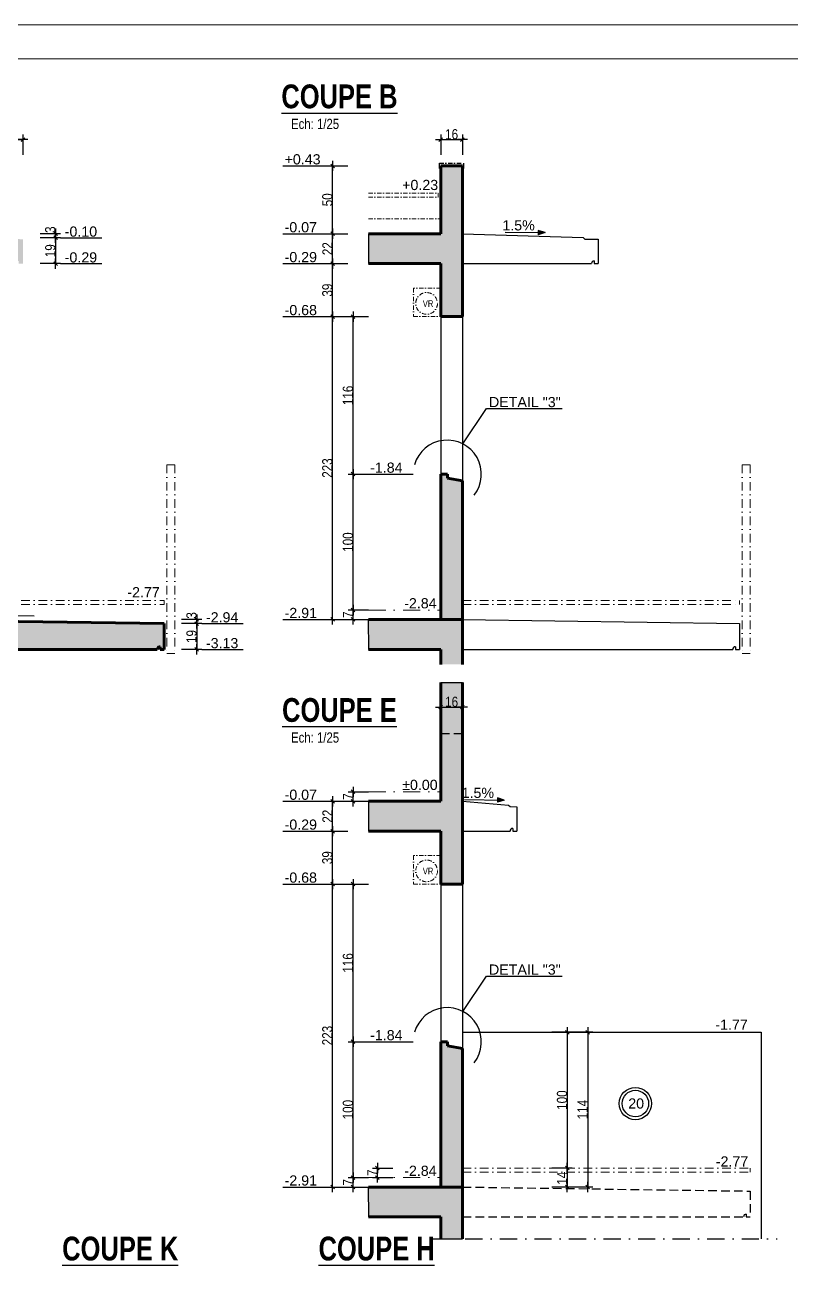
# Model space of a CAD drawing. Header units: centimetres. Extents: x 38820 to 82487, y -36363 to -12804.
# Drawn here: x 51139 to 52268, y -20653 to -18827 of the extents above; entities that cross this region are included whole.
import ezdxf
from ezdxf.enums import TextEntityAlignment as Align

# ---------------------------------------------------------------- set-up
doc = ezdxf.new("R2010")
doc.units = ezdxf.units.CM
doc.header["$LTSCALE"] = 0.5
for name, pattern in [('CACHEX2', [19.05, 12.7, -6.35]), ('TIRETPT2', [12.7, 6.35, -3.175, 0, -3.175]), ('TIRETPTX2', [50.8, 25.4, -12.7, 0, -12.7])]:
    doc.linetypes.add(name, pattern=pattern)
doc.layers.get('DEFPOINTS').update_dxf_attribs({"linetype": 'CONTINUOUS'})
for name, color, linetype, lineweight in [('01_Cad_1_', 5, 'CONTINUOUS', 9), ('01_murs_coup', 5, 'CONTINUOUS', 60), ('01_tram_axes', 2, 'TIRETPTX2', 9)]:
    doc.layers.add(name, color=color, linetype=linetype, lineweight=lineweight)
for name, color, linetype in [('01_cote_gen', 4, 'CONTINUOUS'), ('01_linteaux', 2, 'CONTINUOUS'), ('01_poch_BN', 9, 'CONTINUOUS'), ('01_texte', 230, 'CONTINUOUS'), ('AA_COTES', 2, 'CONTINUOUS')]:
    doc.layers.add(name, color=color, linetype=linetype)
doc.styles.add('ARIAL', font='arial.ttf')
doc.styles.add('impact', font='impact.ttf')
doc.styles.add('MATTE_TXT', font='arial.ttf')
doc.styles.add('STYLE2', font='ARIALN.TTF')
doc.dimstyles.new('JB25', dxfattribs={"dimscale": 0.1, "dimtxt": 150, "dimasz": 15, "dimexe": 0.1, "dimexo": 0.1, "dimgap": 0.09, "dimtad": 1, "dimdec": 1, "dimlfac": 0.5, "dimdsep": 46, "dimtxsty": 'STYLE2', "dimblk1": 'BOND_G', "dimblk2": 'BOND_D', "dimsah": 1, "dimcen": 1.5, "dimdle": 0.01, "dimse1": 1, "dimse2": 1, "dimclrd": 4, "dimclre": 2, "dimclrt": 6, "dimazin": 2, "dimtfac": 2.333333, "dimtdec": 1, "dimtix": 1, "dimtmove": 2, "dimatfit": 3, "dimldrblk": 'BOND_G', "dimfxl": 1, "dimtolj": 1, "dimtzin": 0, "dimarcsym": 0})

# ---------------------------------------------------------------- blocks, each defined once
blk = doc.blocks.new('BOND_G')
at = {"layer": 'AA_COTES', "color": 0}
for p, q in [((0, -5), (0, 15)), ((5, 0), (-5, 0)), ((1.8, 1.8), (-1.8, -1.8))]:
    blk.add_line(p, q, dxfattribs=at)
blk = doc.blocks.new('BOND_D')
at = {"layer": 'AA_COTES', "color": 0}
for p, q in [((5, 0), (-5, 0)), ((-1.8, -1.8), (1.8, 1.8)), ((0, 5), (0, -15))]:
    blk.add_line(p, q, dxfattribs=at)
blk = doc.blocks.new('*D1530')
at = {"layer": '01_cote_gen', "color": 4, "lineweight": -2, "ltscale": 2, "transparency": 16777216}
blk.add_line((51184.1, -19136.1), (51184.1, -19139.1), dxfattribs=at)
at = {"layer": 'DEFPOINTS', "color": 0, "ltscale": 2}
for p in [(50936, -19134.6), (51136, -19140.6), (51184.1, -19140.6)]:
    blk.add_point(p, dxfattribs=at)
at = {"layer": '01_cote_gen', "color": 4, "lineweight": -2, "ltscale": 2, "transparency": 16777216, "xscale": 1.5, "yscale": 1.5, "zscale": 1.5}
for name, p, rotation in [('BOND_G', (51184.1, -19134.6), 90), ('BOND_D', (51184.1, -19140.6), 270)]:
    blk.add_blockref(name, p, dxfattribs=dict(at, rotation=rotation))
at = {"layer": '01_cote_gen', "color": 6, "ltscale": 2, "transparency": 16777216, "insert": (51176.4, -19128.6), "char_height": 15, "attachment_point": 5, "rotation": 90, "style": 'STYLE2'}
blk.add_mtext('\\A1;3', dxfattribs=at)
blk = doc.blocks.new('*D1531')
at = {"layer": '01_cote_gen', "color": 4, "lineweight": -2, "ltscale": 2, "transparency": 16777216}
blk.add_line((51184.1, -19142.1), (51184.1, -19177.1), dxfattribs=at)
at = {"layer": 'DEFPOINTS', "color": 0, "ltscale": 2}
for p in [(51171.9, -19140.6), (51136, -19178.6), (51184.1, -19178.6)]:
    blk.add_point(p, dxfattribs=at)
at = {"layer": '01_cote_gen', "color": 4, "lineweight": -2, "ltscale": 2, "transparency": 16777216, "xscale": 1.5, "yscale": 1.5, "zscale": 1.5}
for name, p, rotation in [('BOND_G', (51184.1, -19140.6), 90), ('BOND_D', (51184.1, -19178.6), 270)]:
    blk.add_blockref(name, p, dxfattribs=dict(at, rotation=rotation))
at = {"layer": '01_cote_gen', "color": 6, "ltscale": 2, "transparency": 16777216, "insert": (51176.4, -19159.6), "char_height": 15, "attachment_point": 5, "rotation": 90, "style": 'STYLE2'}
blk.add_mtext('\\A1;19', dxfattribs=at)
blk = doc.blocks.new('*D1534')
at = {"layer": '01_cote_gen', "color": 4, "lineweight": -2, "ltscale": 2, "transparency": 16777216}
blk.add_line((51392.1, -19704.1), (51392.1, -19707.1), dxfattribs=at)
at = {"layer": 'DEFPOINTS', "color": 0, "ltscale": 2}
for p in [(50936, -19702.6), (51344, -19708.6), (51392.1, -19708.6)]:
    blk.add_point(p, dxfattribs=at)
at = {"layer": '01_cote_gen', "color": 4, "lineweight": -2, "ltscale": 2, "transparency": 16777216, "xscale": 1.5, "yscale": 1.5, "zscale": 1.5}
for name, p, rotation in [('BOND_G', (51392.1, -19702.6), 90), ('BOND_D', (51392.1, -19708.6), 270)]:
    blk.add_blockref(name, p, dxfattribs=dict(at, rotation=rotation))
at = {"layer": '01_cote_gen', "color": 6, "ltscale": 2, "transparency": 16777216, "insert": (51384.4, -19696.6), "char_height": 15, "attachment_point": 5, "rotation": 90, "style": 'STYLE2'}
blk.add_mtext('\\A1;3', dxfattribs=at)
blk = doc.blocks.new('*D1535')
at = {"layer": '01_cote_gen', "color": 4, "lineweight": -2, "ltscale": 2, "transparency": 16777216}
blk.add_line((51392.1, -19710.1), (51392.1, -19745.1), dxfattribs=at)
at = {"layer": 'DEFPOINTS', "color": 0, "ltscale": 2}
for p in [(51379.9, -19708.6), (51344, -19746.6), (51392.1, -19746.6)]:
    blk.add_point(p, dxfattribs=at)
at = {"layer": '01_cote_gen', "color": 4, "lineweight": -2, "ltscale": 2, "transparency": 16777216, "xscale": 1.5, "yscale": 1.5, "zscale": 1.5}
for name, p, rotation in [('BOND_G', (51392.1, -19708.6), 90), ('BOND_D', (51392.1, -19746.6), 270)]:
    blk.add_blockref(name, p, dxfattribs=dict(at, rotation=rotation))
at = {"layer": '01_cote_gen', "color": 6, "ltscale": 2, "transparency": 16777216, "insert": (51384.4, -19727.6), "char_height": 15, "attachment_point": 5, "rotation": 90, "style": 'STYLE2'}
blk.add_mtext('\\A1;19', dxfattribs=at)
blk = doc.blocks.new('*D1538')
at = {"layer": '01_cote_gen', "color": 4, "lineweight": -2, "transparency": 16777216}
blk.add_line((50937.5, -18995.9), (51134.5, -18995.9), dxfattribs=at)
at = {"layer": 'DEFPOINTS', "color": 0}
for p in [(50936, -19011.9), (51136, -18995.9), (51136, -19140.6)]:
    blk.add_point(p, dxfattribs=at)
at = {"layer": '01_cote_gen', "color": 4, "lineweight": -2, "transparency": 16777216, "xscale": 1.5, "yscale": 1.5, "zscale": 1.5, "rotation": 180}
blk.add_blockref('BOND_G', (50936, -18995.9), dxfattribs=at)
at = {"layer": '01_cote_gen', "color": 4, "lineweight": -2, "transparency": 16777216, "xscale": 1.5, "yscale": 1.5, "zscale": 1.5}
blk.add_blockref('BOND_D', (51136, -18995.9), dxfattribs=at)
at = {"layer": '01_cote_gen', "color": 6, "transparency": 16777216, "insert": (51036, -18988.2), "char_height": 15, "attachment_point": 5, "style": 'STYLE2'}
blk.add_mtext('\\A1;100', dxfattribs=at)
blk = doc.blocks.new('*D1547')
at = {"layer": '01_cote_gen', "color": 4, "lineweight": -2, "ltscale": 2, "transparency": 16777216}
blk.add_line((51592.2, -19255.1), (51592.2, -19180.1), dxfattribs=at)
at = {"layer": 'DEFPOINTS', "color": 0, "ltscale": 2}
for p in [(51592.2, -19178.6), (51655.7, -19178.6), (51642.4, -19256.6)]:
    blk.add_point(p, dxfattribs=at)
at = {"layer": '01_cote_gen', "color": 4, "lineweight": -2, "ltscale": 2, "transparency": 16777216, "xscale": 1.5, "yscale": 1.5, "zscale": 1.5}
for name, p, rotation in [('BOND_D', (51592.2, -19178.6), 90), ('BOND_G', (51592.2, -19256.6), 270)]:
    blk.add_blockref(name, p, dxfattribs=dict(at, rotation=rotation))
at = {"layer": '01_cote_gen', "color": 6, "ltscale": 2, "transparency": 16777216, "insert": (51584.5, -19217.6), "char_height": 15, "attachment_point": 5, "rotation": 90, "style": 'STYLE2'}
blk.add_mtext('\\A1;39', dxfattribs=at)
blk = doc.blocks.new('*D1548')
at = {"layer": '01_cote_gen', "color": 4, "lineweight": -2, "ltscale": 2, "transparency": 16777216}
blk.add_line((51592.2, -19177.1), (51592.2, -19136.1), dxfattribs=at)
at = {"layer": 'DEFPOINTS', "color": 0, "ltscale": 2}
for p in [(51592.2, -19134.6), (51682.6, -19134.6), (51682.6, -19178.6)]:
    blk.add_point(p, dxfattribs=at)
at = {"layer": '01_cote_gen', "color": 4, "lineweight": -2, "ltscale": 2, "transparency": 16777216, "xscale": 1.5, "yscale": 1.5, "zscale": 1.5}
for name, p, rotation in [('BOND_D', (51592.2, -19134.6), 90), ('BOND_G', (51592.2, -19178.6), 270)]:
    blk.add_blockref(name, p, dxfattribs=dict(at, rotation=rotation))
at = {"layer": '01_cote_gen', "color": 6, "ltscale": 2, "transparency": 16777216, "insert": (51584.6, -19156.6), "char_height": 15, "attachment_point": 5, "rotation": 90, "style": 'STYLE2'}
blk.add_mtext('\\A1;22', dxfattribs=at)
blk = doc.blocks.new('*D1549')
at = {"layer": '01_cote_gen', "color": 4, "lineweight": -2, "ltscale": 2, "transparency": 16777216}
blk.add_line((51592.2, -19701.1), (51592.2, -19258.1), dxfattribs=at)
at = {"layer": 'DEFPOINTS', "color": 0, "ltscale": 2}
for p in [(51592.2, -19256.6), (51672.3, -19256.6), (51666.4, -19702.6)]:
    blk.add_point(p, dxfattribs=at)
at = {"layer": '01_cote_gen', "color": 4, "lineweight": -2, "ltscale": 2, "transparency": 16777216, "xscale": 1.5, "yscale": 1.5, "zscale": 1.5}
for name, p, rotation in [('BOND_D', (51592.2, -19256.6), 90), ('BOND_G', (51592.2, -19702.6), 270)]:
    blk.add_blockref(name, p, dxfattribs=dict(at, rotation=rotation))
at = {"layer": '01_cote_gen', "color": 6, "ltscale": 2, "transparency": 16777216, "insert": (51584.5, -19479.6), "char_height": 15, "attachment_point": 5, "rotation": 90, "style": 'STYLE2'}
blk.add_mtext('\\A1;223', dxfattribs=at)
blk = doc.blocks.new('*D1545')
at = {"layer": '01_cote_gen', "color": 4, "lineweight": -2, "transparency": 16777216}
blk.add_line((51592.2, -19133.1), (51592.2, -19036.1), dxfattribs=at)
at = {"layer": 'DEFPOINTS', "color": 0}
for p in [(51592.2, -19034.6), (51767.5, -19034.6), (51751.5, -19134.6)]:
    blk.add_point(p, dxfattribs=at)
at = {"layer": '01_cote_gen', "color": 4, "lineweight": -2, "transparency": 16777216, "xscale": 1.5, "yscale": 1.5, "zscale": 1.5}
for name, p, rotation in [('BOND_D', (51592.2, -19034.6), 90), ('BOND_G', (51592.2, -19134.6), 270)]:
    blk.add_blockref(name, p, dxfattribs=dict(at, rotation=rotation))
at = {"layer": '01_cote_gen', "color": 6, "transparency": 16777216, "insert": (51584.5, -19084.6), "char_height": 15, "attachment_point": 5, "rotation": 90, "style": 'STYLE2'}
blk.add_mtext('\\A1;50', dxfattribs=at)
blk = doc.blocks.new('*D1546')
at = {"layer": '01_cote_gen', "color": 4, "lineweight": -2, "transparency": 16777216}
blk.add_line((51753, -18995.9), (51782, -18995.9), dxfattribs=at)
at = {"layer": 'DEFPOINTS', "color": 0}
for p in [(51783.5, -18995.9), (51751.5, -19060.4), (51783.5, -19060.4)]:
    blk.add_point(p, dxfattribs=at)
at = {"layer": '01_cote_gen', "color": 4, "lineweight": -2, "transparency": 16777216, "xscale": 1.5, "yscale": 1.5, "zscale": 1.5, "rotation": 180}
blk.add_blockref('BOND_G', (51751.5, -18995.9), dxfattribs=at)
at = {"layer": '01_cote_gen', "color": 4, "lineweight": -2, "transparency": 16777216, "xscale": 1.5, "yscale": 1.5, "zscale": 1.5}
blk.add_blockref('BOND_D', (51783.5, -18995.9), dxfattribs=at)
at = {"layer": '01_cote_gen', "color": 6, "transparency": 16777216, "insert": (51767.5, -18988.2), "char_height": 15, "attachment_point": 5, "style": 'STYLE2'}
blk.add_mtext('\\A1;16', dxfattribs=at)
blk = doc.blocks.new('*D1550')
at = {"layer": '01_cote_gen', "color": 4, "lineweight": -2, "transparency": 16777216}
blk.add_line((51622.4, -19701.1), (51622.4, -19690.1), dxfattribs=at)
at = {"layer": 'DEFPOINTS', "color": 0}
for p in [(51622.4, -19688.6), (51658.8, -19688.6), (51658.8, -19702.6)]:
    blk.add_point(p, dxfattribs=at)
at = {"layer": '01_cote_gen', "color": 4, "lineweight": -2, "transparency": 16777216, "xscale": 1.5, "yscale": 1.5, "zscale": 1.5}
for name, p, rotation in [('BOND_D', (51622.4, -19688.6), 90), ('BOND_G', (51622.4, -19702.6), 270)]:
    blk.add_blockref(name, p, dxfattribs=dict(at, rotation=rotation))
at = {"layer": '01_cote_gen', "color": 6, "transparency": 16777216, "insert": (51614.9, -19695.6), "char_height": 15, "attachment_point": 5, "rotation": 90, "style": 'STYLE2'}
blk.add_mtext('\\A1;7', dxfattribs=at)
blk = doc.blocks.new('*D1551')
at = {"layer": '01_cote_gen', "color": 4, "lineweight": -2, "transparency": 16777216}
blk.add_line((51622.4, -19687.1), (51622.4, -19490.1), dxfattribs=at)
at = {"layer": 'DEFPOINTS', "color": 0}
for p in [(51622.4, -19488.6), (51751.5, -19488.6), (51673.9, -19688.6)]:
    blk.add_point(p, dxfattribs=at)
at = {"layer": '01_cote_gen', "color": 4, "lineweight": -2, "transparency": 16777216, "xscale": 1.5, "yscale": 1.5, "zscale": 1.5}
for name, p, rotation in [('BOND_D', (51622.4, -19488.6), 90), ('BOND_G', (51622.4, -19688.6), 270)]:
    blk.add_blockref(name, p, dxfattribs=dict(at, rotation=rotation))
at = {"layer": '01_cote_gen', "color": 6, "transparency": 16777216, "insert": (51614.8, -19588.6), "char_height": 15, "attachment_point": 5, "rotation": 90, "style": 'STYLE2'}
blk.add_mtext('\\A1;100', dxfattribs=at)
blk = doc.blocks.new('*D1552')
at = {"layer": '01_cote_gen', "color": 4, "lineweight": -2, "transparency": 16777216}
blk.add_line((51622.4, -19487.1), (51622.4, -19258.1), dxfattribs=at)
at = {"layer": 'DEFPOINTS', "color": 0}
for p in [(51622.4, -19256.6), (51767.5, -19256.6), (51644.9, -19488.6)]:
    blk.add_point(p, dxfattribs=at)
at = {"layer": '01_cote_gen', "color": 4, "lineweight": -2, "transparency": 16777216, "xscale": 1.5, "yscale": 1.5, "zscale": 1.5}
for name, p, rotation in [('BOND_D', (51622.4, -19256.6), 90), ('BOND_G', (51622.4, -19488.6), 270)]:
    blk.add_blockref(name, p, dxfattribs=dict(at, rotation=rotation))
at = {"layer": '01_cote_gen', "color": 6, "transparency": 16777216, "insert": (51614.8, -19372.6), "char_height": 15, "attachment_point": 5, "rotation": 90, "style": 'STYLE2'}
blk.add_mtext('\\A1;116', dxfattribs=at)
blk = doc.blocks.new('*D1587')
at = {"layer": '01_cote_gen', "color": 4, "lineweight": -2, "ltscale": 2, "transparency": 16777216}
blk.add_line((51592.2, -20090.8), (51592.2, -20015.8), dxfattribs=at)
at = {"layer": 'DEFPOINTS', "color": 0, "ltscale": 2}
for p in [(51592.2, -20014.3), (51655.7, -20014.3), (51642.4, -20092.3)]:
    blk.add_point(p, dxfattribs=at)
at = {"layer": '01_cote_gen', "color": 4, "lineweight": -2, "ltscale": 2, "transparency": 16777216, "xscale": 1.5, "yscale": 1.5, "zscale": 1.5}
for name, p, rotation in [('BOND_D', (51592.2, -20014.3), 90), ('BOND_G', (51592.2, -20092.3), 270)]:
    blk.add_blockref(name, p, dxfattribs=dict(at, rotation=rotation))
at = {"layer": '01_cote_gen', "color": 6, "ltscale": 2, "transparency": 16777216, "insert": (51584.5, -20053.3), "char_height": 15, "attachment_point": 5, "rotation": 90, "style": 'STYLE2'}
blk.add_mtext('\\A1;39', dxfattribs=at)
blk = doc.blocks.new('*D1588')
at = {"layer": '01_cote_gen', "color": 4, "lineweight": -2, "ltscale": 2, "transparency": 16777216}
blk.add_line((51592.2, -20012.8), (51592.2, -19971.8), dxfattribs=at)
at = {"layer": 'DEFPOINTS', "color": 0, "ltscale": 2}
for p in [(51592.2, -19970.3), (51682.6, -19970.3), (51682.6, -20014.3)]:
    blk.add_point(p, dxfattribs=at)
at = {"layer": '01_cote_gen', "color": 4, "lineweight": -2, "ltscale": 2, "transparency": 16777216, "xscale": 1.5, "yscale": 1.5, "zscale": 1.5}
for name, p, rotation in [('BOND_D', (51592.2, -19970.3), 90), ('BOND_G', (51592.2, -20014.3), 270)]:
    blk.add_blockref(name, p, dxfattribs=dict(at, rotation=rotation))
at = {"layer": '01_cote_gen', "color": 6, "ltscale": 2, "transparency": 16777216, "insert": (51584.6, -19992.3), "char_height": 15, "attachment_point": 5, "rotation": 90, "style": 'STYLE2'}
blk.add_mtext('\\A1;22', dxfattribs=at)
blk = doc.blocks.new('*D1589')
at = {"layer": '01_cote_gen', "color": 4, "lineweight": -2, "ltscale": 2, "transparency": 16777216}
blk.add_line((51592.2, -20536.8), (51592.2, -20093.8), dxfattribs=at)
at = {"layer": 'DEFPOINTS', "color": 0, "ltscale": 2}
for p in [(51592.2, -20092.3), (51644.9, -20092.3), (51666.4, -20538.3)]:
    blk.add_point(p, dxfattribs=at)
at = {"layer": '01_cote_gen', "color": 4, "lineweight": -2, "ltscale": 2, "transparency": 16777216, "xscale": 1.5, "yscale": 1.5, "zscale": 1.5}
for name, p, rotation in [('BOND_D', (51592.2, -20092.3), 90), ('BOND_G', (51592.2, -20538.3), 270)]:
    blk.add_blockref(name, p, dxfattribs=dict(at, rotation=rotation))
at = {"layer": '01_cote_gen', "color": 6, "ltscale": 2, "transparency": 16777216, "insert": (51584.5, -20315.3), "char_height": 15, "attachment_point": 5, "rotation": 90, "style": 'STYLE2'}
blk.add_mtext('\\A1;223', dxfattribs=at)
blk = doc.blocks.new('*D1593')
at = {"layer": '01_cote_gen', "color": 4, "lineweight": -2, "transparency": 16777216}
blk.add_line((51753, -19831.5), (51782, -19831.5), dxfattribs=at)
at = {"layer": 'DEFPOINTS', "color": 0}
for p in [(51783.5, -19831.5), (51751.5, -19896.1), (51783.5, -19896.1)]:
    blk.add_point(p, dxfattribs=at)
at = {"layer": '01_cote_gen', "color": 4, "lineweight": -2, "transparency": 16777216, "xscale": 1.5, "yscale": 1.5, "zscale": 1.5, "rotation": 180}
blk.add_blockref('BOND_G', (51751.5, -19831.5), dxfattribs=at)
at = {"layer": '01_cote_gen', "color": 4, "lineweight": -2, "transparency": 16777216, "xscale": 1.5, "yscale": 1.5, "zscale": 1.5}
blk.add_blockref('BOND_D', (51783.5, -19831.5), dxfattribs=at)
at = {"layer": '01_cote_gen', "color": 6, "transparency": 16777216, "insert": (51767.5, -19823.9), "char_height": 15, "attachment_point": 5, "style": 'STYLE2'}
blk.add_mtext('\\A1;16', dxfattribs=at)
blk = doc.blocks.new('*D1590')
at = {"layer": '01_cote_gen', "color": 4, "lineweight": -2, "transparency": 16777216}
blk.add_line((51622.4, -20536.8), (51622.4, -20525.8), dxfattribs=at)
at = {"layer": 'DEFPOINTS', "color": 0}
for p in [(51622.4, -20524.3), (51658.8, -20524.3), (51658.8, -20538.3)]:
    blk.add_point(p, dxfattribs=at)
at = {"layer": '01_cote_gen', "color": 4, "lineweight": -2, "transparency": 16777216, "xscale": 1.5, "yscale": 1.5, "zscale": 1.5}
for name, p, rotation in [('BOND_D', (51622.4, -20524.3), 90), ('BOND_G', (51622.4, -20538.3), 270)]:
    blk.add_blockref(name, p, dxfattribs=dict(at, rotation=rotation))
at = {"layer": '01_cote_gen', "color": 6, "transparency": 16777216, "insert": (51614.9, -20531.3), "char_height": 15, "attachment_point": 5, "rotation": 90, "style": 'STYLE2'}
blk.add_mtext('\\A1;7', dxfattribs=at)
blk = doc.blocks.new('*D1591')
at = {"layer": '01_cote_gen', "color": 4, "lineweight": -2, "transparency": 16777216}
blk.add_line((51622.4, -20522.8), (51622.4, -20325.8), dxfattribs=at)
at = {"layer": 'DEFPOINTS', "color": 0}
for p in [(51622.4, -20324.3), (51751.5, -20324.3), (51673.9, -20524.3)]:
    blk.add_point(p, dxfattribs=at)
at = {"layer": '01_cote_gen', "color": 4, "lineweight": -2, "transparency": 16777216, "xscale": 1.5, "yscale": 1.5, "zscale": 1.5}
for name, p, rotation in [('BOND_D', (51622.4, -20324.3), 90), ('BOND_G', (51622.4, -20524.3), 270)]:
    blk.add_blockref(name, p, dxfattribs=dict(at, rotation=rotation))
at = {"layer": '01_cote_gen', "color": 6, "transparency": 16777216, "insert": (51614.8, -20424.3), "char_height": 15, "attachment_point": 5, "rotation": 90, "style": 'STYLE2'}
blk.add_mtext('\\A1;100', dxfattribs=at)
blk = doc.blocks.new('*D1592')
at = {"layer": '01_cote_gen', "color": 4, "lineweight": -2, "transparency": 16777216}
blk.add_line((51622.4, -20322.8), (51622.4, -20093.8), dxfattribs=at)
at = {"layer": 'DEFPOINTS', "color": 0}
for p in [(51622.4, -20092.3), (51767.5, -20092.3), (51644.9, -20324.3)]:
    blk.add_point(p, dxfattribs=at)
at = {"layer": '01_cote_gen', "color": 4, "lineweight": -2, "transparency": 16777216, "xscale": 1.5, "yscale": 1.5, "zscale": 1.5}
for name, p, rotation in [('BOND_D', (51622.4, -20092.3), 90), ('BOND_G', (51622.4, -20324.3), 270)]:
    blk.add_blockref(name, p, dxfattribs=dict(at, rotation=rotation))
at = {"layer": '01_cote_gen', "color": 6, "transparency": 16777216, "insert": (51614.8, -20208.3), "char_height": 15, "attachment_point": 5, "rotation": 90, "style": 'STYLE2'}
blk.add_mtext('\\A1;116', dxfattribs=at)
blk = doc.blocks.new('*D1597')
at = {"layer": '01_cote_gen', "color": 4, "lineweight": -2, "transparency": 16777216}
blk.add_line((51658.3, -20522.8), (51658.3, -20511.8), dxfattribs=at)
at = {"layer": 'DEFPOINTS', "color": 0}
for p in [(51658.3, -20510.3), (51800.1, -20510.3), (51645, -20524.3)]:
    blk.add_point(p, dxfattribs=at)
at = {"layer": '01_cote_gen', "color": 4, "lineweight": -2, "transparency": 16777216, "xscale": 1.5, "yscale": 1.5, "zscale": 1.5}
for name, p, rotation in [('BOND_D', (51658.3, -20510.3), 90), ('BOND_G', (51658.3, -20524.3), 270)]:
    blk.add_blockref(name, p, dxfattribs=dict(at, rotation=rotation))
at = {"layer": '01_cote_gen', "color": 6, "transparency": 16777216, "insert": (51650.8, -20517.3), "char_height": 15, "attachment_point": 5, "rotation": 90, "style": 'STYLE2'}
blk.add_mtext('\\A1;7', dxfattribs=at)
blk = doc.blocks.new('*D1598')
at = {"layer": '01_cote_gen', "color": 4, "lineweight": -2, "transparency": 16777216}
blk.add_line((51937.8, -20311.8), (51937.8, -20508.8), dxfattribs=at)
at = {"layer": 'DEFPOINTS', "color": 0}
for p in [(51908.5, -20310.3), (51783.5, -20510.3), (51937.8, -20510.3)]:
    blk.add_point(p, dxfattribs=at)
at = {"layer": '01_cote_gen', "color": 4, "lineweight": -2, "transparency": 16777216, "xscale": 1.5, "yscale": 1.5, "zscale": 1.5}
for name, p, rotation in [('BOND_G', (51937.8, -20310.3), 90), ('BOND_D', (51937.8, -20510.3), 270)]:
    blk.add_blockref(name, p, dxfattribs=dict(at, rotation=rotation))
at = {"layer": '01_cote_gen', "color": 6, "transparency": 16777216, "insert": (51930.2, -20410.3), "char_height": 15, "attachment_point": 5, "rotation": 90, "style": 'STYLE2'}
blk.add_mtext('\\A1;100', dxfattribs=at)
blk = doc.blocks.new('*D1599')
at = {"layer": '01_cote_gen', "color": 4, "lineweight": -2, "transparency": 16777216}
blk.add_line((51968, -20311.8), (51968, -20536.8), dxfattribs=at)
at = {"layer": 'DEFPOINTS', "color": 0}
for p in [(51887.1, -20310.3), (51774, -20538.3), (51968, -20538.3)]:
    blk.add_point(p, dxfattribs=at)
at = {"layer": '01_cote_gen', "color": 4, "lineweight": -2, "transparency": 16777216, "xscale": 1.5, "yscale": 1.5, "zscale": 1.5}
for name, p, rotation in [('BOND_G', (51968, -20310.3), 90), ('BOND_D', (51968, -20538.3), 270)]:
    blk.add_blockref(name, p, dxfattribs=dict(at, rotation=rotation))
at = {"layer": '01_cote_gen', "color": 6, "transparency": 16777216, "insert": (51960.4, -20424.3), "char_height": 15, "attachment_point": 5, "rotation": 90, "style": 'STYLE2'}
blk.add_mtext('\\A1;114', dxfattribs=at)
blk = doc.blocks.new('*D1600')
at = {"layer": '01_cote_gen', "color": 4, "lineweight": -2, "transparency": 16777216}
blk.add_line((51937.8, -20511.8), (51937.8, -20536.8), dxfattribs=at)
at = {"layer": 'DEFPOINTS', "color": 0}
for p in [(51847.4, -20510.3), (51783.5, -20538.3), (51937.8, -20538.3)]:
    blk.add_point(p, dxfattribs=at)
at = {"layer": '01_cote_gen', "color": 4, "lineweight": -2, "transparency": 16777216, "xscale": 1.5, "yscale": 1.5, "zscale": 1.5}
for name, p, rotation in [('BOND_G', (51937.8, -20510.3), 90), ('BOND_D', (51937.8, -20538.3), 270)]:
    blk.add_blockref(name, p, dxfattribs=dict(at, rotation=rotation))
at = {"layer": '01_cote_gen', "color": 6, "transparency": 16777216, "insert": (51930.3, -20525.3), "char_height": 15, "attachment_point": 5, "rotation": 90, "style": 'STYLE2'}
blk.add_mtext('\\A1;14', dxfattribs=at)
blk = doc.blocks.new('*D1601')
at = {"layer": '01_cote_gen', "color": 4, "lineweight": -2, "transparency": 16777216}
blk.add_line((51622.4, -19968.8), (51622.4, -19957.8), dxfattribs=at)
at = {"layer": 'DEFPOINTS', "color": 0}
for p in [(51622.4, -19956.3), (51645, -19956.3), (51645, -19970.3)]:
    blk.add_point(p, dxfattribs=at)
at = {"layer": '01_cote_gen', "color": 4, "lineweight": -2, "transparency": 16777216, "xscale": 1.5, "yscale": 1.5, "zscale": 1.5}
for name, p, rotation in [('BOND_D', (51622.4, -19956.3), 90), ('BOND_G', (51622.4, -19970.3), 270)]:
    blk.add_blockref(name, p, dxfattribs=dict(at, rotation=rotation))
at = {"layer": '01_cote_gen', "color": 6, "transparency": 16777216, "insert": (51614.9, -19963.3), "char_height": 15, "attachment_point": 5, "rotation": 90, "style": 'STYLE2'}
blk.add_mtext('\\A1;7', dxfattribs=at)

msp = doc.modelspace()

# ---------------------------------------------------------------- hatches: boundary and pattern name
at = {"layer": '01_poch_BN'}
h = msp.add_hatch(color=256, dxfattribs=at)
h.dxf.hatch_style = 1
h.paths.add_polyline_path([(51135.964, -19142.642), (51115.964, -19142.342), (51113.964, -19140.281), (50935.964, -19134.641), (50935.964, -19034.641), (50903.964, -19034.641), (50903.964, -19134.641), (50797.478, -19134.641), (50797.478, -19178.641), (50903.964, -19178.641), (50903.964, -19256.641), (50935.964, -19256.641), (50935.964, -19178.641), (51125.964, -19178.641, -0.41421356), (51129.964, -19174.641), (51129.964, -19178.641), (51135.964, -19178.641)])
h.paths.add_polyline_path([(51343.964, -19708.641), (50935.964, -19702.641), (50797.01, -19702.641), (50797.478, -19746.641), (50903.964, -19746.641), (50903.964, -19768.641), (50935.964, -19768.641), (50935.964, -19746.641), (51333.964, -19746.641, -0.41421356), (51337.964, -19742.641), (51337.964, -19746.641), (51343.964, -19746.641)])
h.paths.add_polyline_path([(50911.964, -19688.641), (50899.964, -19688.641), (50899.964, -19702.641), (50917.006, -19702.641)])
h = msp.add_hatch(color=256, dxfattribs=at)
h.dxf.hatch_style = 1
h.paths.add_polyline_path([(51783.501, -19034.641), (51751.501, -19034.641), (51751.501, -19134.641), (51645.015, -19134.641), (51645.015, -19178.641), (51751.501, -19178.641), (51751.501, -19256.641), (51783.501, -19256.641)])
h.paths.add_polyline_path([(51783.501, -19498.641), (51761.501, -19494.641), (51761.501, -19488.641), (51751.501, -19488.641), (51751.501, -19702.641), (51783.501, -19702.641)])
h.paths.add_polyline_path([(51783.501, -19702.641), (51644.547, -19702.641), (51645.015, -19746.641), (51751.501, -19746.641), (51751.501, -19768.641), (51783.501, -19768.641)])
h = msp.add_hatch(color=256, dxfattribs=at)
h.dxf.hatch_style = 1
h.paths.add_polyline_path([(51783.501, -19795.315), (51751.501, -19795.315), (51751.501, -19970.277), (51645.015, -19970.277), (51645.015, -20014.277), (51751.501, -20014.277), (51751.501, -20092.277), (51783.501, -20092.277)])
h.paths.add_polyline_path([(51783.501, -20334.277), (51761.501, -20330.277), (51761.501, -20324.277), (51751.501, -20324.277), (51751.501, -20538.277), (51783.501, -20538.277)])
h.paths.add_polyline_path([(51783.501, -20538.277), (51644.547, -20538.277), (51645.015, -20582.277), (51751.501, -20582.277), (51751.501, -20614.488), (51783.501, -20614.488)])

# ---------------------------------------------------------------- linework, layer by layer
at = {"layer": '01_Cad_1_'}
msp.add_line((54108.056, -18826.925), (48168.056, -18826.925), dxfattribs=at)
at = {"layer": '01_Cad_1_', "color": 2}
msp.add_line((54058.056, -18876.925), (48218.056, -18876.925), dxfattribs=at)
at = {"layer": '01_linteaux', "linetype": 'TIRETPT2', "ltscale": 7}
for p, q in [((51749.501, -19038.61), (51749.501, -19030.641)), ((51785.501, -19038.61), (51785.501, -19030.641)), ((51749.501, -19038.61), (51750.995, -19037.175)), ((51785.501, -19038.61), (51784.008, -19037.175))]:
    msp.add_line(p, q, dxfattribs=at)
at = {"layer": '01_linteaux', "linetype": 'TIRETPT2', "ltscale": 2}
msp.add_line((51749.501, -19030.641), (51785.501, -19030.641), dxfattribs=at)
at = {"layer": '01_linteaux'}
for p, q in [((51783.501, -19134.641), (51961.501, -19140.281)), ((51961.501, -19140.281), (51963.501, -19142.342)), ((51963.501, -19142.342), (51983.501, -19142.642)), ((51983.501, -19142.642), (51983.501, -19178.641)), ((51977.501, -19174.641), (51977.501, -19178.641)), ((51783.501, -19178.641), (51973.501, -19178.641)), ((51977.501, -19178.641), (51983.501, -19178.641)), ((51751.501, -19256.641), (51751.501, -19488.641)), ((51783.501, -19256.641), (51783.501, -19498.641)), ((51783.501, -19702.641), (52191.501, -19708.641)), ((52191.501, -19708.641), (52191.501, -19746.641)), ((52185.501, -19742.641), (52185.501, -19746.641)), ((51783.501, -19746.641), (52181.501, -19746.641)), ((52185.501, -19746.641), (52191.501, -19746.641)), ((51783.501, -19970.277), (51851.501, -19975.917)), ((51851.501, -19975.917), (51853.501, -19977.978)), ((51853.501, -19977.978), (51863.501, -19978.278)), ((51863.501, -19978.278), (51863.501, -20014.277)), ((51783.501, -20014.277), (51853.501, -20014.277)), ((51857.501, -20010.277), (51857.501, -20014.277)), ((51857.501, -20014.277), (51863.501, -20014.277)), ((51751.501, -20092.277), (51751.501, -20324.277)), ((51783.501, -20092.277), (51783.501, -20334.277)), ((51783.501, -20310.277), (52223.501, -20310.277)), ((52223.501, -20310.277), (52223.501, -20614.488)), ((52201.501, -20578.277), (52201.501, -20582.277)), ((52201.501, -20582.277), (52207.501, -20582.277))]:
    msp.add_line(p, q, dxfattribs=at)
at = {"layer": '01_linteaux', "linetype": 'CACHEX2', "ltscale": 2}
for p, q in [((51751.501, -19870.277), (51783.501, -19870.277)), ((51783.501, -20538.277), (52207.501, -20544.277)), ((52207.501, -20544.277), (52207.501, -20582.277)), ((51783.501, -20582.277), (52201.501, -20582.277))]:
    msp.add_line(p, q, dxfattribs=at)
at = {"layer": '01_linteaux', "linetype": 'TIRETPTX2', "ltscale": 2}
msp.add_line((51736.709, -20614.488), (52247.146, -20614.488), dxfattribs=at)
at = {"layer": '01_linteaux'}
for centre in [(51977.501, -19178.641), (52185.501, -19746.641), (51857.501, -20014.277), (52201.501, -20582.277)]:
    msp.add_arc(centre, 4, 90, 180, dxfattribs=at)
at = {"layer": '01_murs_coup'}
for p, q in [((51751.501, -19034.641), (51783.501, -19034.641)), ((51751.501, -19134.641), (51751.501, -19034.641)), ((51783.501, -19034.641), (51783.501, -19256.641)), ((51645.015, -19134.641), (51751.501, -19134.641)), ((51645.015, -19178.641), (51751.501, -19178.641)), ((51751.501, -19178.641), (51751.501, -19256.641)), ((51751.501, -19256.641), (51783.501, -19256.641)), ((51751.501, -19488.641), (51761.501, -19488.641)), ((51751.501, -19488.641), (51751.501, -19702.641)), ((51761.501, -19488.641), (51761.501, -19494.641)), ((51761.501, -19494.641), (51783.501, -19498.641)), ((51783.501, -19498.641), (51783.501, -19702.641)), ((50916.905, -19702.361), (51343.964, -19708.641)), ((51645.015, -19702.641), (51783.501, -19702.641)), ((51645.015, -19702.641), (51747.501, -19702.641)), ((51783.501, -19702.641), (51783.501, -19768.641)), ((51343.964, -19708.641), (51343.964, -19746.641)), ((51337.964, -19742.641), (51337.964, -19746.641)), ((50935.964, -19746.641), (51333.964, -19746.641)), ((51337.964, -19746.641), (51343.964, -19746.641)), ((51645.015, -19746.641), (51751.501, -19746.641)), ((51751.501, -19746.641), (51751.501, -19768.641)), ((51751.501, -19970.277), (51751.501, -19795.315)), ((51783.501, -19795.315), (51783.501, -20092.277)), ((51645.015, -19970.277), (51751.501, -19970.277)), ((51645.015, -20014.277), (51751.501, -20014.277)), ((51751.501, -20014.277), (51751.501, -20092.277)), ((51751.501, -20092.277), (51783.501, -20092.277)), ((51751.501, -20324.277), (51761.501, -20324.277)), ((51751.501, -20324.277), (51751.501, -20538.277)), ((51761.501, -20324.277), (51761.501, -20330.277)), ((51761.501, -20330.277), (51783.501, -20334.277)), ((51783.501, -20334.277), (51783.501, -20538.277)), ((51645.015, -20538.277), (51783.501, -20538.277)), ((51645.015, -20538.277), (51747.501, -20538.277)), ((51783.501, -20538.277), (51783.501, -20614.488)), ((51645.015, -20582.277), (51751.501, -20582.277)), ((51751.501, -20582.277), (51751.501, -20614.488))]:
    msp.add_line(p, q, dxfattribs=at)
msp.add_arc((51337.964, -19746.641), 4, 90, 180, dxfattribs=at)
at = {"layer": '01_poch_BN', "ltscale": 2}
for p, q in [((51645.015, -19134.641), (51645.015, -19178.641)), ((51644.547, -19702.641), (51645.015, -19746.641)), ((51645.015, -19970.277), (51645.015, -20014.277)), ((51644.547, -20538.277), (51645.015, -20582.277))]:
    msp.add_line(p, q, dxfattribs=at)
at = {"layer": '01_poch_BN'}
for p, q in [((51751.501, -19795.315), (51783.501, -19795.315)), ((51751.501, -20614.488), (51783.501, -20614.488))]:
    msp.add_line(p, q, dxfattribs=at)
at = {"layer": '01_texte'}
for p, q in [((51518.902, -19034.641), (51584.673, -19034.641)), ((51191.573, -19140.641), (51252.366, -19140.641)), ((51518.902, -19134.641), (51584.673, -19134.641)), ((51846.26, -19132.037), (51905.077, -19132.902)), ((51905.077, -19132.902), (51894.849, -19129.621)), ((51894.849, -19129.621), (51894.849, -19136.183)), ((51905.077, -19132.902), (51894.849, -19136.183)), ((51191.573, -19178.641), (51252.366, -19178.641)), ((51518.902, -19178.641), (51584.673, -19178.641)), ((51518.902, -19256.641), (51584.673, -19256.641)), ((51783.913, -19443.971), (51819.105, -19392.033)), ((51819.105, -19392.033), (51930.406, -19392.033)), ((51644.943, -19488.641), (51710.713, -19488.641)), ((51093.938, -19696.437), (51152.755, -19697.302)), ((51518.902, -19702.641), (51584.673, -19702.641)), ((51399.573, -19708.641), (51460.366, -19708.641)), ((51399.573, -19746.641), (51460.366, -19746.641)), ((51518.902, -19970.277), (51584.673, -19970.277)), ((51786.26, -19967.673), (51845.077, -19968.538)), ((51845.077, -19968.538), (51834.849, -19965.257)), ((51834.849, -19965.257), (51834.849, -19971.819)), ((51845.077, -19968.538), (51834.849, -19971.819)), ((51518.902, -20014.277), (51584.673, -20014.277)), ((51518.902, -20092.277), (51584.673, -20092.277)), ((51783.913, -20279.608), (51819.105, -20227.669)), ((51819.105, -20227.669), (51930.406, -20227.669)), ((51644.943, -20324.277), (51710.713, -20324.277)), ((51518.902, -20538.277), (51584.673, -20538.277))]:
    msp.add_line(p, q, dxfattribs=at)
for radius in [23.782, 19.529]:
    msp.add_circle((52038.195, -20415.421), radius, dxfattribs=at)
for centre in [(51761.065, -19488.81), (51761.065, -20324.447)]:
    msp.add_arc(centre, 50.325, 322.324346, 163.672769, dxfattribs=at)
for points in [[(51894.849, -19129.621), (51905.077, -19132.902), (51894.849, -19136.183)], [(51834.849, -19965.257), (51845.077, -19968.538), (51834.849, -19971.819)]]:
    msp.add_solid(points, dxfattribs=at)
at = {"layer": '01_tram_axes', "ltscale": 0.5}
for p, q in [((51645.015, -19074.641), (51747.501, -19074.641)), ((51645.015, -19080.641), (51747.501, -19080.641)), ((51747.501, -19080.641), (51747.501, -19074.641)), ((51645.015, -19112.641), (51751.501, -19112.641)), ((51711.15, -19214.648), (51711.15, -19256.641)), ((51751.501, -19214.648), (51711.15, -19214.648)), ((51711.15, -19256.641), (51751.501, -19256.641)), ((51711.15, -20050.284), (51711.15, -20092.277)), ((51751.501, -20050.284), (51711.15, -20050.284)), ((51711.15, -20092.277), (51751.501, -20092.277))]:
    msp.add_line(p, q, dxfattribs=at)
at = {"layer": '01_tram_axes'}
for p, q in [((51347.964, -19474.641), (51359.964, -19474.641)), ((51347.964, -19474.641), (51347.964, -19752.641)), ((51359.964, -19474.641), (51359.964, -19752.641)), ((52195.501, -19474.641), (52207.501, -19474.641)), ((52195.501, -19474.641), (52195.501, -19752.641)), ((52207.501, -19474.641), (52207.501, -19752.641)), ((50903.964, -19674.641), (51343.964, -19674.641)), ((50903.964, -19680.641), (51343.964, -19680.641)), ((51783.501, -19674.641), (52191.501, -19674.641)), ((51783.501, -19680.641), (52191.501, -19680.641)), ((51783.501, -20510.277), (52207.501, -20510.277)), ((51783.501, -20516.277), (52207.501, -20516.277))]:
    msp.add_line(p, q, dxfattribs=at)
at = {"layer": '01_tram_axes', "ltscale": 2}
for p, q in [((51343.964, -19680.641), (51343.964, -19674.641)), ((51645.015, -19688.641), (51751.501, -19688.641)), ((51645.015, -19688.641), (51747.501, -19688.641)), ((52191.501, -19680.641), (52191.501, -19674.641)), ((51347.964, -19752.641), (51359.964, -19752.641)), ((52195.501, -19752.641), (52207.501, -19752.641)), ((51645.015, -19956.277), (51751.501, -19956.277)), ((52207.501, -20516.277), (52207.501, -20510.277)), ((51645.015, -20524.277), (51751.501, -20524.277)), ((51645.015, -20524.277), (51747.501, -20524.277))]:
    msp.add_line(p, q, dxfattribs=at)
at = {"layer": '01_tram_axes', "ltscale": 0.5}
for centre in [(51730.669, -19237.186), (51730.669, -20072.822)]:
    msp.add_circle(centre, 16, dxfattribs=at)

# ---------------------------------------------------------------- texts
at = {"layer": '01_texte', "style": 'impact'}
for s, p in [('%%UCOUPE B', (51602.257, -18960.314)), ('%%UCOUPE E', (51602.257, -19863.84)), ('%%UCOUPE K', (51279.388, -20656.888)), ('%%UCOUPE H', (51657.005, -20656.888))]:
    msp.add_text(s, height=35, dxfattribs=at).set_placement(p, align=Align.BOTTOM_CENTER)
at = {"layer": '01_texte', "style": 'MATTE_TXT', "width": 0.8}
for s, height, p in [('Ech: 1/25', 15, (51566.379, -18984.874)), ('VR', 10, (51732.784, -19245.428)), ('Ech: 1/25', 15, (51566.379, -19888.401)), ('VR', 10, (51732.784, -20081.065))]:
    msp.add_text(s, height=height, dxfattribs=at).set_placement(p, align=Align.BOTTOM_CENTER)
at = {"layer": '01_texte', "style": 'ARIAL'}
for s, p in [('+0.43', (51521.446, -19032.481)), ('+0.23', (51694.676, -19070.244)), ('-0.07', (51521.446, -19132.481)), ('1.5%%%', (51842.265, -19129.712)), ('-0.10', (51197.594, -19138.895)), ('-0.29', (51197.594, -19176.895)), ('-0.29', (51521.446, -19176.481)), ('-0.68', (51521.446, -19254.481)), ('DETAIL "3"', (51822.554, -19389.946)), ('-1.84', (51647.486, -19486.481)), ('-2.77', (51289.881, -19669.922)), ('-2.84', (51697.658, -19686.21)), ('-2.91', (51521.446, -19700.481)), ('-2.94', (51405.594, -19706.895)), ('-3.13', (51405.594, -19744.895)), ('%%P0.00', (51694.676, -19953.602)), ('-0.07', (51521.446, -19968.118)), ('1.5%%%', (51782.265, -19965.348)), ('-0.29', (51521.446, -20012.118)), ('-0.68', (51521.446, -20090.118)), ('DETAIL "3"', (51822.554, -20225.582)), ('-1.77', (52155.96, -20306.809)), ('-1.84', (51647.486, -20322.118)), ('20', (52027.687, -20422.773)), ('-2.77', (52156.675, -20508.097)), ('-2.84', (51697.658, -20521.847)), ('-2.91', (51521.446, -20536.118))]:
    msp.add_text(s, height=15, dxfattribs=at).set_placement(p)

# ---------------------------------------------------------------- dimensions: what is measured, and where the dimension line sits
at = {"layer": '01_cote_gen'}
for base, p1, p2, picture, middle in [((51135.964, -18995.89), (50935.964, -19011.887), (51135.964, -19140.641), '*D1538', (51035.964, -18988.223)), ((51783.501, -18995.89), (51751.501, -19060.449), (51783.501, -19060.449), '*D1546', (51767.501, -18988.223)), ((51783.501, -19831.527), (51751.501, -19896.085), (51783.501, -19896.085), '*D1593', (51767.501, -19823.859))]:
    dim = msp.add_linear_dim(base=base, p1=p1, p2=p2, dimstyle='JB25', dxfattribs=at)
    dim.commit()
    dim.dimension.update_dxf_attribs({"geometry": picture, "text_midpoint": middle})
for base, p1, p2, picture, middle in [((51592.173, -19034.641), (51751.501, -19134.641), (51767.501, -19034.641), '*D1545', (51584.505, -19084.641)), ((51622.443, -19256.641), (51644.943, -19488.641), (51767.501, -19256.641), '*D1552', (51614.775, -19372.641)), ((51622.443, -19488.641), (51673.891, -19688.641), (51751.501, -19488.641), '*D1551', (51614.775, -19588.641)), ((51622.443, -19688.641), (51658.759, -19702.641), (51658.759, -19688.641), '*D1550', (51614.934, -19695.641)), ((51622.443, -19956.277), (51645.015, -19970.277), (51645.015, -19956.277), '*D1601', (51614.934, -19963.277)), ((51622.443, -20092.277), (51644.943, -20324.277), (51767.501, -20092.277), '*D1592', (51614.775, -20208.277)), ((51967.977, -20538.277), (51887.093, -20310.277), (51773.986, -20538.277), '*D1599', (51960.437, -20424.277)), ((51937.843, -20510.277), (51908.503, -20310.277), (51783.501, -20510.277), '*D1598', (51930.176, -20410.277)), ((51622.443, -20324.277), (51673.891, -20524.277), (51751.501, -20324.277), '*D1591', (51614.775, -20424.277)), ((51658.334, -20510.277), (51645.015, -20524.277), (51800.112, -20510.277), '*D1597', (51650.825, -20517.277)), ((51622.443, -20524.277), (51658.759, -20538.277), (51658.759, -20524.277), '*D1590', (51614.934, -20531.277))]:
    dim = msp.add_linear_dim(base=base, p1=p1, p2=p2, angle=90, dimstyle='JB25', dxfattribs=at)
    dim.commit()
    dim.dimension.update_dxf_attribs({"geometry": picture, "text_midpoint": middle})
at = {"layer": '01_cote_gen', "ltscale": 2}
for base, p1, p2, picture, middle in [((51184.073, -19140.641), (50935.964, -19134.641), (51135.964, -19140.641), '*D1530', (51176.405, -19128.561)), ((51392.073, -19708.641), (50935.964, -19702.641), (51343.964, -19708.641), '*D1534', (51384.405, -19696.561))]:
    dim = msp.add_linear_dim(base=base, p1=p1, p2=p2, angle=90, dimstyle='JB25', dxfattribs=at)
    dim.commit()
    dim.dimension.update_dxf_attribs({"geometry": picture, "text_midpoint": middle, "dimtype": 160})
for base, p1, p2, picture, middle in [((51184.073, -19178.641), (51171.928, -19140.641), (51135.964, -19178.641), '*D1531', (51176.405, -19159.641)), ((51592.173, -19134.641), (51682.557, -19178.641), (51682.557, -19134.641), '*D1548', (51584.633, -19156.641)), ((51592.173, -19178.641), (51642.415, -19256.641), (51655.71, -19178.641), '*D1547', (51584.505, -19217.641)), ((51592.173, -19256.641), (51666.416, -19702.641), (51672.267, -19256.641), '*D1549', (51584.505, -19479.641)), ((51392.073, -19746.641), (51379.928, -19708.641), (51343.964, -19746.641), '*D1535', (51384.405, -19727.641)), ((51592.173, -19970.277), (51682.557, -20014.277), (51682.557, -19970.277), '*D1588', (51584.633, -19992.277)), ((51592.173, -20014.277), (51642.415, -20092.277), (51655.71, -20014.277), '*D1587', (51584.505, -20053.277)), ((51592.173, -20092.277), (51666.416, -20538.277), (51644.943, -20092.277), '*D1589', (51584.505, -20315.277))]:
    dim = msp.add_linear_dim(base=base, p1=p1, p2=p2, angle=90, dimstyle='JB25', dxfattribs=at)
    dim.commit()
    dim.dimension.update_dxf_attribs({"geometry": picture, "text_midpoint": middle})
at = {"layer": '01_cote_gen'}
dim = msp.add_linear_dim(base=(51937.843, -20538.277), p1=(51847.443, -20510.277), p2=(51783.501, -20538.277), angle=90, dimstyle='JB25', dxfattribs=at)
dim.commit()
dim.dimension.update_dxf_attribs({"geometry": '*D1600', "text_midpoint": (51930.304, -20525.327), "dimtype": 160})

doc.saveas('drawing.dxf')
